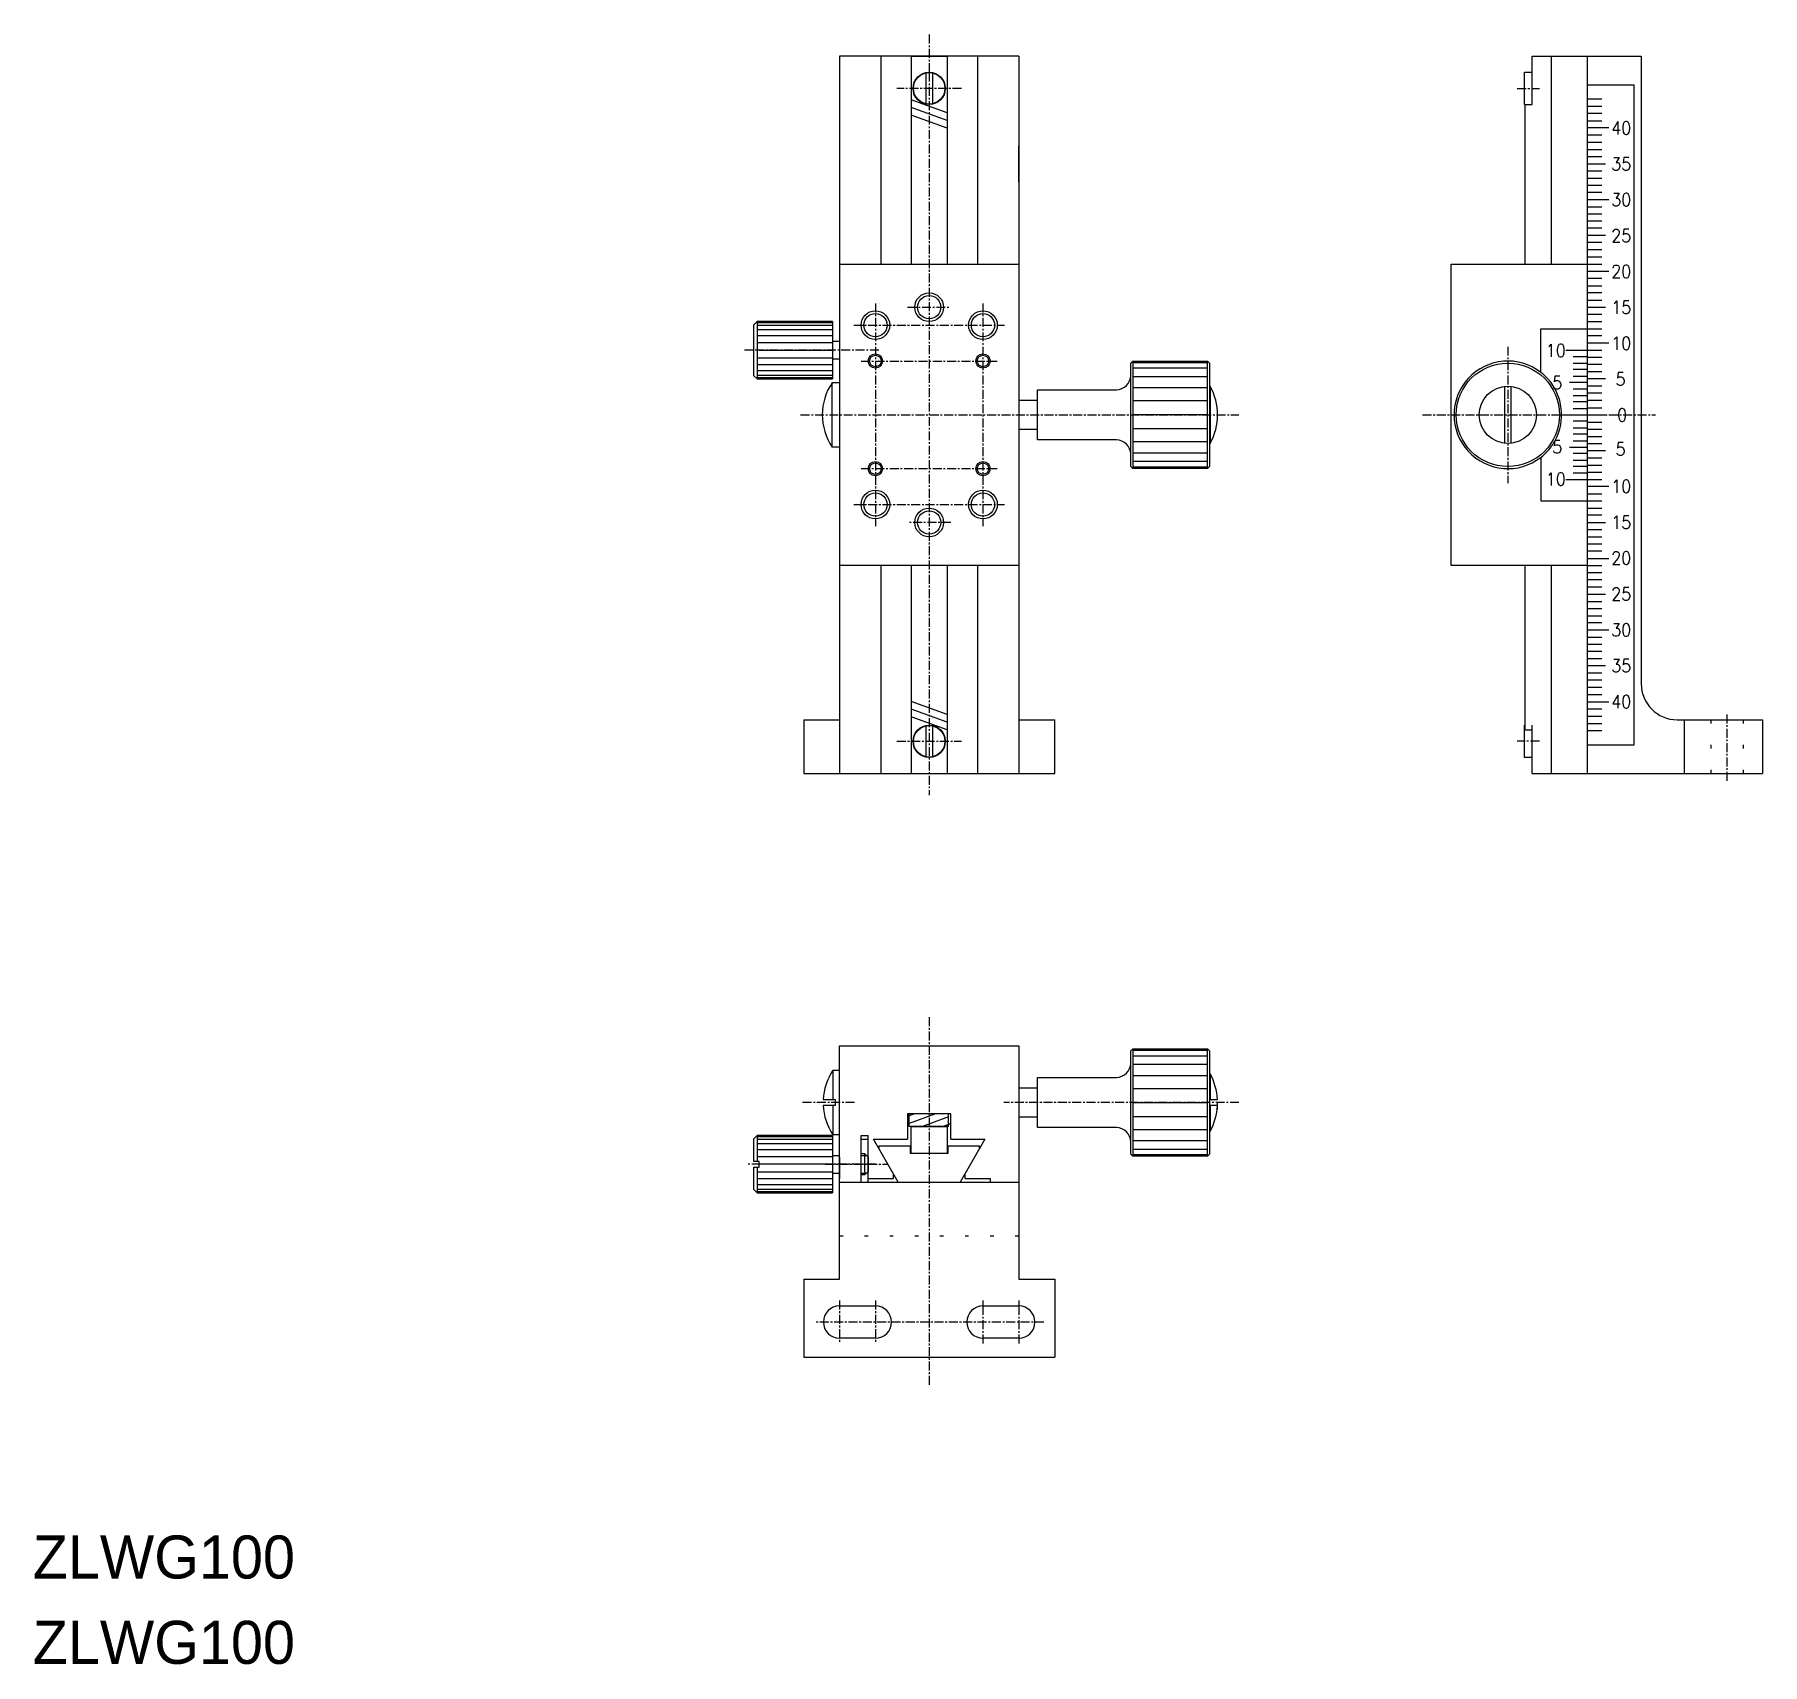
# Model space of a CAD drawing. Extents: x -82 to 159, y 104 to 331.
import ezdxf

# ---------------------------------------------------------------- set-up
doc = ezdxf.new("R2010")
doc.units = 0
doc.header["$MEASUREMENT"] = 0
for name, pattern in [('CENTER', [2, 1.25, -0.25, 0.25, -0.25]), ('DOTTED', [3.5, 0.5, -3]), ('PHANTOM', [2.5, 1.25, -0.25, 0.25, -0.25, 0.25, -0.25])]:
    doc.linetypes.add(name, pattern=pattern)
doc.layers.get('0').update_dxf_attribs({"linetype": 'CONTINUOUS'})
doc.layers.add('CENTER', color=1, linetype='CENTER')
doc.styles.add('CONVERTER_1', font='txt.shx', dxfattribs={"width": 0.9})

msp = doc.modelspace()

# ---------------------------------------------------------------- linework, layer by layer
at = {"color": 7, "linetype": 'Continuous'}
for p, q in [((30.29, 327.88), (30.29, 227.88)), ((35.61, 327.88), (30.29, 327.88)), ((36.04, 327.88), (35.61, 327.88)), ((49.54, 327.88), (36.04, 327.88)), ((36.04, 327.88), (36.04, 298.88)), ((40.29, 327.88), (45.29, 327.88)), ((40.29, 327.88), (40.29, 298.88)), ((45.29, 327.88), (45.29, 298.88)), ((49.54, 327.88), (49.54, 298.88)), ((55.29, 327.88), (49.54, 327.88)), ((55.29, 327.88), (50.89, 327.88)), ((55.29, 327.88), (55.29, 235.38)), ((126.88, 327.88), (140.58, 327.88)), ((126.88, 321.13), (126.88, 327.88)), ((129.58, 298.88), (129.58, 327.88)), ((134.58, 227.88), (134.58, 327.88)), ((140.58, 327.88), (142.08, 327.88)), ((142.08, 327.88), (142.08, 240.38)), ((42.34, 325.59), (42.34, 321.18)), ((42.34, 325.54), (42.34, 321.23)), ((43.24, 325.54), (43.24, 321.23)), ((125.78, 325.63), (126.88, 325.63)), ((125.78, 321.13), (125.78, 325.63)), ((134.58, 323.88), (141.08, 323.88)), ((141.08, 231.88), (141.08, 323.88)), ((125.78, 321.13), (126.88, 321.13)), ((125.88, 298.88), (125.88, 321.13)), ((55.29, 310.38), (55.29, 315.38)), ((55.29, 310.38), (55.29, 315.38)), ((55.29, 310.38), (55.29, 315.38)), ((55.29, 310.38), (55.29, 315.38)), ((30.29, 298.88), (36.04, 298.88)), ((36.04, 298.88), (49.54, 298.88)), ((49.54, 298.88), (55.29, 298.88)), ((115.58, 256.88), (115.58, 298.88)), ((115.58, 298.88), (134.58, 298.88)), ((18.29, 290.38), (18.79, 290.88)), ((18.29, 290.38), (18.29, 283.38)), ((29.29, 290.88), (18.79, 290.88)), ((29.29, 290.88), (29.29, 288.11)), ((128.08, 289.88), (134.58, 289.88)), ((128.08, 283.81), (128.08, 289.88)), ((30.29, 288.11), (29.29, 288.11)), ((29.29, 288.11), (29.29, 286.88)), ((29.29, 286.88), (29.29, 285.66)), ((30.29, 288.38), (30.29, 285.38)), ((30.29, 285.66), (29.29, 285.66)), ((29.29, 285.66), (29.29, 282.88)), ((71.19, 285.38), (70.89, 285.08)), ((70.89, 270.68), (70.89, 285.08)), ((71.19, 285.38), (81.59, 285.38)), ((81.59, 285.38), (81.89, 285.08)), ((81.89, 285.08), (81.89, 270.68)), ((18.79, 282.88), (18.29, 283.38)), ((18.79, 282.88), (29.29, 282.88)), ((29.28, 273.38), (29.28, 282.41)), ((29.29, 282.41), (30.29, 282.41)), ((57.89, 279.88), (55.29, 279.88)), ((57.89, 281.38), (68.89, 281.38)), ((57.89, 274.38), (57.89, 281.38)), ((81.89, 281.88), (81.99, 281.88)), ((81.99, 281.88), (81.99, 273.88)), ((123.08, 273.9), (123.08, 281.86)), ((123.88, 281.86), (123.88, 273.9)), ((55.29, 275.88), (57.89, 275.88)), ((30.29, 273.38), (29.28, 273.38)), ((68.89, 274.38), (57.89, 274.38)), ((81.99, 273.88), (81.89, 273.88)), ((70.89, 270.68), (71.19, 270.38)), ((81.59, 270.38), (71.19, 270.38)), ((81.59, 270.38), (81.89, 270.68)), ((128.08, 271.96), (128.08, 265.88)), ((128.08, 265.88), (134.58, 265.88)), ((36.04, 256.88), (30.29, 256.88)), ((49.54, 256.88), (36.04, 256.88)), ((36.04, 256.88), (36.04, 227.88)), ((40.29, 256.88), (40.29, 227.88)), ((45.29, 256.88), (45.29, 227.88)), ((49.54, 256.88), (49.54, 227.88)), ((55.29, 256.88), (49.54, 256.88)), ((134.58, 256.88), (115.58, 256.88)), ((125.88, 233.97), (125.88, 256.88)), ((129.58, 227.88), (129.58, 256.88)), ((25.29, 235.38), (25.29, 227.88)), ((25.29, 235.38), (30.29, 235.38)), ((42.34, 234.58), (42.34, 230.18)), ((42.34, 234.54), (42.34, 230.23)), ((43.24, 234.54), (43.24, 230.23)), ((55.29, 235.38), (55.29, 227.88)), ((55.29, 235.38), (60.29, 235.38)), ((60.29, 235.38), (60.29, 235.38)), ((60.29, 227.88), (60.29, 235.38)), ((125.78, 230.13), (125.78, 234.63)), ((125.88, 234.63), (125.78, 234.63)), ((125.88, 233.97), (126.88, 233.97)), ((126.88, 230.13), (126.88, 234.63)), ((126.88, 227.88), (126.88, 233.97)), ((147.08, 235.38), (148.08, 235.38)), ((148.08, 235.38), (151.83, 235.38)), ((148.08, 235.38), (148.08, 227.88)), ((151.83, 235.38), (156.33, 235.38)), ((156.33, 235.38), (158.98, 235.38)), ((158.98, 235.38), (158.98, 227.88)), ((134.58, 231.88), (141.08, 231.88)), ((126.88, 230.13), (125.78, 230.13)), ((25.29, 227.88), (25.29, 227.88)), ((25.29, 227.88), (35.61, 227.88)), ((30.29, 227.88), (35.61, 227.88)), ((35.61, 227.88), (36.04, 227.88)), ((35.61, 227.88), (49.96, 227.88)), ((35.61, 227.88), (49.96, 227.88)), ((36.04, 227.88), (49.54, 227.88)), ((49.54, 227.88), (60.29, 227.88)), ((49.96, 227.88), (55.29, 227.88)), ((49.96, 227.88), (55.29, 227.88)), ((126.88, 227.88), (151.83, 227.88)), ((151.83, 227.88), (156.33, 227.88)), ((156.33, 227.88), (158.98, 227.88)), ((30.29, 157.43), (30.29, 189.93)), ((30.29, 189.93), (55.29, 189.93)), ((55.29, 189.93), (55.29, 157.43)), ((70.89, 189.23), (71.19, 189.53)), ((70.89, 174.83), (70.89, 189.23)), ((71.19, 189.53), (81.59, 189.53)), ((81.89, 189.23), (81.59, 189.53)), ((81.89, 189.23), (81.89, 174.83)), ((29.38, 186.53), (30.29, 186.53)), ((29.38, 182.43), (29.38, 186.53)), ((57.89, 185.53), (68.89, 185.53)), ((57.89, 179.73), (57.89, 185.53)), ((81.89, 186.03), (81.99, 186.03)), ((81.99, 186.03), (81.99, 182.43)), ((57.89, 184.03), (55.29, 184.03)), ((57.89, 178.53), (57.89, 184.33)), ((28, 182.43), (29.69, 182.43)), ((29.69, 181.63), (28, 181.63)), ((29.38, 177.53), (29.38, 181.63)), ((29.69, 182.43), (29.69, 181.63)), ((81.89, 182.43), (82.98, 182.43)), ((82.98, 181.63), (81.89, 181.63)), ((81.99, 181.63), (81.99, 178.03)), ((39.79, 180.43), (39.79, 176.93)), ((45.79, 180.43), (39.79, 180.43)), ((39.99, 179.03), (39.79, 179.03)), ((39.99, 178.7), (39.99, 180.43)), ((45.49, 178.7), (39.99, 178.7)), ((40.29, 175.93), (40.29, 178.7)), ((45.29, 178.63), (40.29, 178.63)), ((45.29, 178.7), (45.29, 175.93)), ((45.49, 178.7), (45.49, 180.43)), ((45.79, 179.03), (45.49, 179.03)), ((45.79, 176.93), (45.79, 180.43)), ((55.29, 180.03), (57.89, 180.03)), ((68.89, 178.53), (57.89, 178.53)), ((18.29, 176.93), (18.79, 177.43)), ((18.29, 176.93), (18.29, 173.83)), ((29.12, 177.43), (18.79, 177.43)), ((29.29, 177.43), (29.12, 177.43)), ((29.29, 177.43), (29.29, 174.65)), ((30.29, 177.53), (29.38, 177.53)), ((29.38, 177.53), (29.38, 177.53)), ((30.29, 177.53), (29.38, 177.53)), ((30.29, 177.53), (29.38, 177.53)), ((30.29, 174.43), (30.29, 177.53)), ((33.29, 177.43), (34.29, 177.43)), ((33.29, 170.93), (33.29, 177.43)), ((33.29, 176.93), (34.29, 176.93)), ((33.29, 174.43), (33.29, 176.93)), ((33.29, 174.83), (33.29, 176.93)), ((34.29, 171.43), (34.29, 177.43)), ((34.29, 172.93), (34.29, 176.93)), ((34.29, 170.93), (34.29, 176.93)), ((35.01, 176.93), (39.79, 176.93)), ((38.48, 170.93), (35.01, 176.93)), ((35.79, 175.93), (35.79, 175.58)), ((39.79, 175.93), (35.79, 175.93)), ((35.79, 175.93), (35.79, 175.58)), ((40.19, 175.93), (39.79, 175.93)), ((40.19, 174.93), (40.19, 175.93)), ((40.29, 174.93), (40.29, 175.93)), ((45.29, 175.93), (45.29, 174.93)), ((45.39, 175.93), (45.39, 174.93)), ((45.79, 175.93), (45.39, 175.93)), ((45.79, 176.93), (50.57, 176.93)), ((45.79, 176.93), (50.57, 176.93)), ((49.79, 175.93), (45.79, 175.93)), ((50.57, 176.93), (47.1, 170.93)), ((49.79, 175.58), (49.79, 175.93)), ((49.79, 175.58), (49.79, 175.93)), ((49.79, 175.93), (49.79, 175.58)), ((49.79, 175.93), (49.79, 175.58)), ((49.79, 175.58), (49.79, 175.93)), ((49.79, 175.58), (49.79, 175.93)), ((81.99, 178.03), (81.89, 178.03)), ((19.09, 173.83), (18.29, 173.83)), ((19.09, 173.43), (19.09, 173.83)), ((29.29, 174.65), (30.29, 174.65)), ((29.29, 174.65), (29.29, 173.43)), ((30.29, 174.43), (30.29, 171.43)), ((30.29, 172.43), (30.29, 174.43)), ((33.29, 174.65), (33.29, 174.93)), ((33.29, 174.93), (33.79, 174.93)), ((33.29, 173.43), (33.29, 174.65)), ((33.79, 174.93), (33.79, 171.93)), ((33.79, 174.93), (34.06, 174.65)), ((34.06, 174.65), (34.29, 174.43)), ((34.29, 174.43), (34.29, 172.43)), ((45.39, 174.93), (40.19, 174.93)), ((70.89, 174.83), (71.19, 174.53)), ((81.59, 174.53), (71.19, 174.53)), ((81.89, 174.83), (81.59, 174.53)), ((18.29, 173.03), (18.29, 169.93)), ((18.29, 173.03), (19.09, 173.03)), ((19.09, 173.03), (19.09, 173.43)), ((29.29, 173.43), (29.29, 172.2)), ((29.29, 172.2), (29.29, 169.43)), ((29.29, 172.2), (30.29, 172.2)), ((30.29, 172.13), (30.29, 172.43)), ((33.29, 171.93), (33.29, 172.2)), ((33.79, 171.93), (33.29, 171.93)), ((34.06, 172.2), (33.79, 171.93)), ((34.29, 172.43), (34.06, 172.2)), ((34.29, 170.93), (34.29, 172.93)), ((34.29, 171.43), (37.79, 171.43)), ((37.79, 172.12), (37.79, 171.43)), ((47.79, 171.43), (47.79, 172.12)), ((47.79, 171.43), (47.79, 172.12)), ((47.79, 171.43), (51.29, 171.43)), ((51.29, 171.43), (51.29, 170.93)), ((18.79, 169.43), (18.29, 169.93)), ((18.79, 169.43), (29.29, 169.43)), ((30.29, 170.93), (47.1, 170.93)), ((30.29, 170.93), (33.29, 170.93)), ((33.29, 170.93), (38.48, 170.93)), ((47.1, 170.93), (55.29, 170.93)), ((25.29, 157.43), (30.29, 157.43)), ((25.29, 157.43), (25.29, 146.53)), ((55.29, 157.43), (60.29, 157.43)), ((60.29, 157.43), (60.29, 146.53)), ((30.29, 153.68), (35.29, 153.68)), ((50.29, 153.68), (55.29, 153.68)), ((35.29, 149.18), (30.29, 149.18)), ((55.29, 149.18), (50.29, 149.18)), ((25.29, 146.53), (60.29, 146.53))]:
    msp.add_line(p, q, dxfattribs=at)
at = {"color": 3, "linetype": 'Continuous'}
for p, q in [((45.29, 319.97), (40.29, 321.79)), ((45.29, 318.91), (40.29, 320.73)), ((136.58, 321.88), (134.58, 321.88)), ((136.58, 320.88), (134.58, 320.88)), ((45.29, 317.85), (40.29, 319.67)), ((136.58, 319.88), (134.58, 319.88)), ((134.58, 318.88), (136.58, 318.88)), ((137.58, 317.88), (134.58, 317.88)), ((136.58, 316.88), (134.58, 316.88)), ((134.58, 315.88), (136.58, 315.88)), ((134.58, 314.88), (136.58, 314.88)), ((134.58, 313.88), (136.58, 313.88)), ((134.58, 312.88), (137.08, 312.88)), ((134.58, 311.88), (136.58, 311.88)), ((134.58, 310.88), (136.58, 310.88)), ((134.58, 309.88), (136.58, 309.88)), ((136.58, 308.88), (134.58, 308.88)), ((134.58, 307.88), (137.58, 307.88)), ((134.58, 306.88), (136.58, 306.88)), ((134.58, 305.88), (136.58, 305.88)), ((136.58, 304.88), (134.58, 304.88)), ((136.58, 303.88), (134.58, 303.88)), ((137.08, 302.88), (134.58, 302.88)), ((136.58, 301.88), (134.58, 301.88)), ((136.58, 300.88), (134.58, 300.88)), ((136.58, 299.88), (134.58, 299.88)), ((134.58, 298.88), (136.58, 298.88)), ((137.58, 297.88), (134.58, 297.88)), ((136.58, 296.88), (134.58, 296.88)), ((134.58, 295.88), (136.58, 295.88)), ((136.58, 294.88), (134.58, 294.88)), ((134.58, 293.88), (136.58, 293.88)), ((134.58, 293.88), (136.58, 293.88)), ((134.58, 292.88), (137.08, 292.88)), ((136.58, 291.88), (134.58, 291.88)), ((136.58, 291.88), (134.58, 291.88)), ((18.79, 290.88), (18.79, 282.88)), ((18.79, 290.75), (29.29, 290.75)), ((29.29, 290.35), (18.79, 290.35)), ((29.29, 289.71), (18.79, 289.71)), ((134.58, 290.88), (136.58, 290.88)), ((134.58, 290.88), (136.58, 290.88)), ((134.58, 289.88), (136.58, 289.88)), ((134.58, 289.88), (136.58, 289.88)), ((29.29, 288.88), (18.79, 288.88)), ((29.29, 287.92), (18.79, 287.92)), ((19.09, 286.88), (29.29, 286.88)), ((131.58, 286.88), (136.58, 286.88)), ((136.58, 288.88), (134.58, 288.88)), ((136.58, 288.88), (134.58, 288.88)), ((137.08, 287.88), (134.58, 287.88)), ((137.58, 287.88), (134.58, 287.88)), ((134.58, 286.88), (136.58, 286.88)), ((18.79, 285.85), (29.29, 285.85)), ((18.79, 284.88), (29.29, 284.88)), ((71.19, 285.38), (71.19, 270.38)), ((81.59, 285.13), (71.19, 285.13)), ((81.59, 284.38), (71.19, 284.38)), ((81.59, 270.38), (81.59, 285.38)), ((134.58, 285.98), (132.58, 285.98)), ((132.58, 285.08), (134.58, 285.08)), ((136.58, 285.88), (134.58, 285.88)), ((136.58, 285.88), (134.58, 285.88)), ((136.58, 284.88), (134.58, 284.88)), ((136.58, 284.88), (134.58, 284.88)), ((18.79, 284.06), (29.29, 284.06)), ((18.79, 283.42), (29.29, 283.42)), ((29.29, 283.02), (18.79, 283.02)), ((81.59, 283.19), (71.19, 283.19)), ((134.58, 282.38), (132.08, 282.38)), ((134.58, 284.18), (132.58, 284.18)), ((132.58, 283.28), (134.58, 283.28)), ((136.58, 283.88), (134.58, 283.88)), ((136.58, 283.88), (134.58, 283.88)), ((137.08, 282.88), (134.58, 282.88)), ((137.08, 282.88), (134.58, 282.88)), ((81.59, 281.63), (71.19, 281.63)), ((81.59, 279.83), (71.19, 279.83)), ((134.58, 281.48), (132.58, 281.48)), ((132.58, 280.58), (134.58, 280.58)), ((134.58, 279.68), (132.58, 279.68)), ((136.58, 281.88), (134.58, 281.88)), ((136.58, 281.88), (134.58, 281.88)), ((136.58, 280.88), (134.58, 280.88)), ((136.58, 280.88), (134.58, 280.88)), ((136.58, 279.88), (134.58, 279.88)), ((136.58, 279.88), (134.58, 279.88)), ((81.59, 277.88), (71.19, 277.88)), ((130.98, 277.88), (137.08, 277.88)), ((132.58, 278.78), (134.58, 278.78)), ((134.58, 278.88), (136.58, 278.88)), ((134.58, 278.88), (136.58, 278.88)), ((81.59, 275.94), (71.19, 275.94)), ((134.58, 276.98), (132.58, 276.98)), ((132.58, 276.08), (134.58, 276.08)), ((134.58, 275.18), (132.58, 275.18)), ((134.58, 276.88), (136.58, 276.88)), ((134.58, 276.88), (136.58, 276.88)), ((134.58, 275.88), (136.58, 275.88)), ((134.58, 275.88), (136.58, 275.88)), ((134.58, 274.88), (136.58, 274.88)), ((134.58, 274.88), (136.58, 274.88)), ((81.59, 274.13), (71.19, 274.13)), ((71.19, 272.58), (81.59, 272.58)), ((132.08, 273.38), (134.58, 273.38)), ((132.58, 274.28), (134.58, 274.28)), ((134.58, 272.48), (132.58, 272.48)), ((134.58, 273.88), (136.58, 273.88)), ((134.58, 273.88), (136.58, 273.88)), ((137.08, 272.88), (134.58, 272.88)), ((137.08, 272.88), (134.58, 272.88)), ((81.59, 271.39), (71.19, 271.39)), ((71.19, 270.64), (81.59, 270.64)), ((132.58, 271.58), (134.58, 271.58)), ((134.58, 270.68), (132.58, 270.68)), ((134.58, 271.88), (136.58, 271.88)), ((134.58, 271.88), (136.58, 271.88)), ((134.58, 270.88), (136.58, 270.88)), ((134.58, 270.88), (136.58, 270.88)), ((134.58, 269.88), (136.58, 269.88)), ((134.58, 269.88), (136.58, 269.88)), ((131.58, 268.88), (136.58, 268.88)), ((132.58, 269.78), (134.58, 269.78)), ((132.58, 269.78), (134.58, 269.78)), ((134.58, 268.88), (136.58, 268.88)), ((137.58, 267.88), (134.58, 267.88)), ((134.58, 266.88), (136.58, 266.88)), ((134.58, 266.88), (136.58, 266.88)), ((134.58, 265.88), (136.58, 265.88)), ((134.58, 265.88), (136.58, 265.88)), ((134.58, 264.88), (136.58, 264.88)), ((134.58, 264.88), (136.58, 264.88)), ((136.58, 263.88), (134.58, 263.88)), ((136.58, 263.88), (134.58, 263.88)), ((134.58, 262.88), (137.08, 262.88)), ((134.58, 261.88), (136.58, 261.88)), ((134.58, 261.88), (136.58, 261.88)), ((134.58, 260.88), (136.58, 260.88)), ((134.58, 259.88), (136.58, 259.88)), ((136.58, 258.88), (134.58, 258.88)), ((134.58, 257.88), (137.58, 257.88)), ((134.58, 256.88), (136.58, 256.88)), ((136.58, 255.88), (134.58, 255.88)), ((136.58, 254.88), (134.58, 254.88)), ((136.58, 253.88), (134.58, 253.88)), ((134.58, 252.88), (137.08, 252.88)), ((134.58, 251.88), (136.58, 251.88)), ((134.58, 250.88), (136.58, 250.88)), ((134.58, 249.88), (136.58, 249.88)), ((136.58, 248.88), (134.58, 248.88)), ((137.58, 247.88), (134.58, 247.88)), ((134.58, 246.88), (136.58, 246.88)), ((136.58, 245.88), (134.58, 245.88)), ((136.58, 244.88), (134.58, 244.88)), ((136.58, 243.88), (134.58, 243.88)), ((137.08, 242.88), (134.58, 242.88)), ((136.58, 241.88), (134.58, 241.88)), ((136.58, 240.88), (134.58, 240.88)), ((136.58, 239.88), (134.58, 239.88)), ((134.58, 238.88), (136.58, 238.88)), ((45.29, 236.1), (40.29, 237.92)), ((45.29, 235.04), (40.29, 236.86)), ((134.58, 237.88), (137.58, 237.88)), ((136.58, 236.88), (134.58, 236.88)), ((136.58, 236.88), (134.58, 236.88)), ((45.29, 233.97), (40.29, 235.79)), ((134.58, 235.88), (136.58, 235.88)), ((134.58, 235.88), (136.58, 235.88)), ((134.58, 234.88), (136.58, 234.88)), ((134.58, 234.88), (136.58, 234.88)), ((134.58, 233.88), (136.58, 233.88)), ((134.58, 233.88), (136.58, 233.88)), ((71.19, 189.53), (71.19, 174.53)), ((81.59, 189.27), (71.19, 189.27)), ((71.19, 188.52), (81.59, 188.52)), ((81.59, 174.53), (81.59, 189.53)), ((81.59, 187.33), (71.19, 187.33)), ((71.19, 185.78), (81.59, 185.78)), ((71.19, 183.97), (81.59, 183.97)), ((71.19, 182.03), (81.59, 182.03)), ((43.65, 180.43), (39.99, 179.09)), ((40.73, 180.43), (39.99, 180.16)), ((45.49, 180.03), (41.84, 178.7)), ((45.49, 178.97), (44.76, 178.7)), ((71.19, 180.09), (81.59, 180.09)), ((18.79, 177.43), (18.79, 173.83)), ((18.79, 177.29), (29.29, 177.29)), ((29.29, 176.89), (18.79, 176.89)), ((29.29, 176.25), (18.79, 176.25)), ((71.19, 178.28), (81.59, 178.28)), ((71.19, 176.72), (81.59, 176.72)), ((29.29, 175.43), (18.79, 175.43)), ((29.29, 174.46), (18.79, 174.46)), ((33.29, 174.65), (34.06, 174.65)), ((71.19, 175.53), (81.59, 175.53)), ((71.19, 174.78), (81.59, 174.78)), ((18.79, 173.03), (18.79, 169.43)), ((18.79, 172.39), (29.29, 172.39)), ((18.79, 171.43), (29.29, 171.43)), ((29.29, 173.43), (19.09, 173.43)), ((33.29, 172.2), (34.06, 172.2)), ((18.79, 170.6), (29.29, 170.6)), ((18.79, 169.96), (29.29, 169.96)), ((29.29, 169.56), (18.79, 169.56))]:
    msp.add_line(p, q, dxfattribs=at)
at = {"color": 7, "linetype": 'DOTTED'}
for p, q in [((151.83, 227.88), (151.83, 235.38)), ((156.33, 227.88), (156.33, 235.38)), ((30.29, 163.43), (55.29, 163.43))]:
    msp.add_line(p, q, dxfattribs=at)
at = {"color": 3, "linetype": 'PHANTOM'}
msp.add_line((82.99, 181.03), (82.99, 182.03), dxfattribs=at)
at = {"color": 7, "linetype": 'Continuous'}
for centre, radius in [((42.79, 323.38), 2.25), ((42.79, 323.38), 2.2), ((42.79, 292.88), 1.62), ((35.29, 290.38), 1.62), ((50.29, 290.38), 1.62), ((35.29, 285.38), 0.8), ((50.29, 285.38), 0.8), ((35.29, 270.38), 0.8), ((50.29, 270.38), 0.8), ((35.29, 265.38), 1.62), ((50.29, 265.38), 1.62), ((42.79, 262.88), 1.62), ((42.79, 232.38), 2.25), ((42.79, 232.38), 2.2)]:
    msp.add_circle(centre, radius, dxfattribs=at)
at = {"color": 3, "linetype": 'Continuous'}
for centre, radius in [((42.79, 292.88), 2), ((35.29, 290.38), 2), ((50.29, 290.38), 2), ((35.29, 285.38), 1), ((50.29, 285.38), 1), ((123.48, 277.88), 7.2), ((123.48, 277.88), 4), ((35.29, 270.38), 1), ((50.29, 270.38), 1), ((35.29, 265.38), 2), ((50.29, 265.38), 2), ((42.79, 262.88), 2)]:
    msp.add_circle(centre, radius, dxfattribs=at)
at = {"color": 7, "linetype": 'Continuous'}
for centre, radius, start, end in [((123.48, 277.88), 7.5, 52.1691, 307.8309), ((35.89, 277.88), 8, 145.5885, 214.2289), ((68.89, 283.38), 2, 270, 0), ((123.48, 277.88), 7.5, 41.6975, 52.1691), ((123.48, 277.88), 7.5, 331.6424, 41.6975), ((74.49, 277.88), 8.5, 331.9275, 28.0725), ((68.89, 272.38), 2, 0, 90), ((123.48, 277.88), 7.5, 307.8309, 318.3025), ((123.48, 277.88), 7.5, 318.3025, 331.6424), ((147.08, 240.38), 5, 180, 270), ((35.99, 182.03), 8, 145.7711, 177.134), ((68.89, 187.53), 2, 270, 0), ((74.49, 182.03), 8.5, 2.6973, 28.0725), ((35.99, 182.03), 8, 182.866, 214.2289), ((74.49, 182.03), 8.5, 331.9275, 357.3027), ((68.89, 176.53), 2, 0, 90), ((30.29, 151.43), 2.25, 90, 270), ((35.29, 151.43), 2.25, 270, 90), ((50.29, 151.43), 2.25, 90, 270), ((55.29, 151.43), 2.25, 270, 90)]:
    msp.add_arc(centre, radius, start, end, dxfattribs=at)
at = {"layer": 'CENTER', "color": 1, "linetype": 'CENTER'}
for p, q in [((42.79, 330.88), (42.79, 325.63)), ((42.79, 325.58), (42.79, 224.88)), ((47.29, 323.38), (38.29, 323.38)), ((47.29, 323.38), (38.29, 323.38)), ((47.29, 323.38), (38.29, 323.38)), ((124.78, 323.38), (127.88, 323.38)), ((35.29, 293.38), (35.29, 262.38)), ((39.79, 292.88), (45.79, 292.88)), ((50.29, 293.38), (50.29, 262.38)), ((32.29, 290.38), (53.29, 290.38)), ((18.29, 286.88), (16.79, 286.88)), ((35.79, 286.88), (18.29, 286.88)), ((123.48, 287.38), (123.48, 268.38)), ((33.29, 285.38), (52.29, 285.38)), ((36.09, 285.38), (36.29, 285.38)), ((51.09, 285.38), (51.29, 285.38)), ((24.87, 277.88), (85.99, 277.88)), ((111.58, 277.88), (144.08, 277.88)), ((33.29, 270.38), (52.29, 270.38)), ((36.09, 270.38), (36.29, 270.38)), ((51.09, 270.38), (51.29, 270.38)), ((32.29, 265.38), (53.29, 265.38)), ((45.79, 262.88), (39.79, 262.88)), ((154.08, 226.88), (154.08, 236.38)), ((38.29, 232.38), (47.29, 232.38)), ((127.88, 232.38), (124.78, 232.38)), ((42.79, 193.93), (42.79, 142.53)), ((32.39, 182.03), (25, 182.03)), ((85.99, 182.03), (53.19, 182.03)), ((35.29, 173.43), (17.29, 173.43)), ((28.29, 173.43), (37.03, 173.43)), ((30.29, 154.43), (30.29, 148.43)), ((35.29, 154.43), (35.29, 148.43)), ((50.29, 154.43), (50.29, 153.68)), ((55.29, 154.43), (55.29, 153.68)), ((50.29, 153.68), (50.29, 149.18)), ((55.29, 153.68), (55.29, 149.18)), ((58.79, 151.43), (26.79, 151.43)), ((50.29, 149.18), (50.29, 148.43)), ((55.29, 149.18), (55.29, 148.43))]:
    msp.add_line(p, q, dxfattribs=at)

# ---------------------------------------------------------------- texts
at = {"color": 3, "linetype": 'Continuous', "style": 'CONVERTER_1', "width": 0.9}
for s, p in [('40', (137.91, 316.96)), ('35', (137.91, 311.96)), ('30', (137.91, 306.96)), ('25', (137.91, 301.96)), ('20', (137.91, 296.96)), ('15', (137.91, 291.96)), ('10', (128.77, 285.95)), ('10', (137.91, 286.96)), ('5', (129.67, 281.45)), ('5', (138.51, 281.96)), ('0', (138.71, 276.96)), ('5', (129.67, 272.52)), ('5', (138.51, 272.21)), ('10', (128.77, 268.02)), ('10', (137.91, 267.01)), ('15', (137.91, 262.01)), ('20', (137.91, 257.01)), ('25', (137.91, 252.01)), ('30', (137.91, 247.01)), ('35', (137.91, 242.01)), ('40', (137.91, 237.01))]:
    msp.add_text(s, height=1.8, dxfattribs=at).set_placement(p)
at = {"color": 7, "linetype": 'Continuous'}
for p in [(-82.21, 115.68), (-82.21, 103.79)]:
    msp.add_text('ZLWG100', height=6, dxfattribs=at).set_placement(p)

doc.saveas('drawing.dxf')
